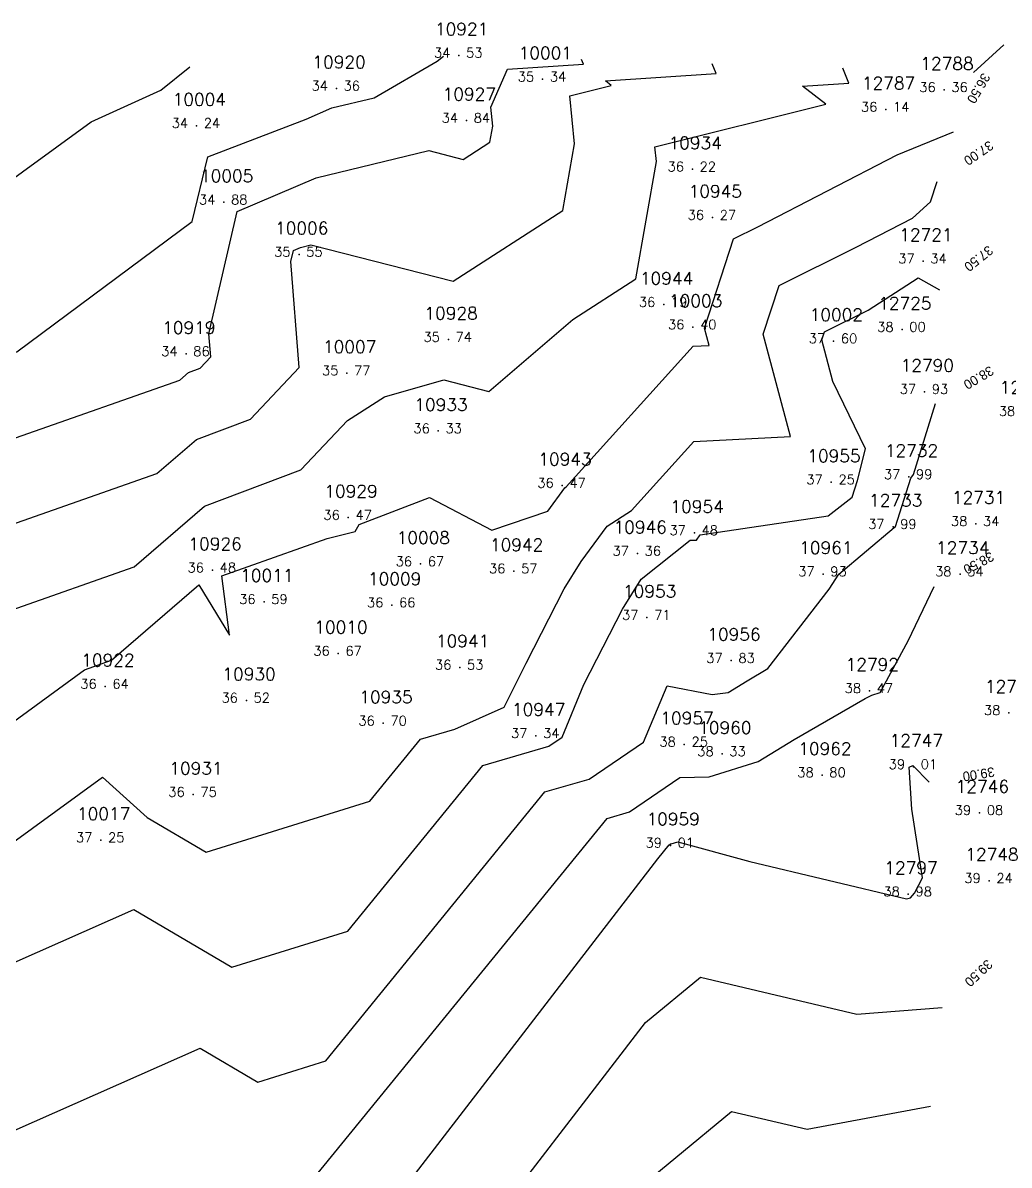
# Model space of a CAD drawing. Header units: millimetres. Extents: x 1412565 to 1412813, y 4931476 to 4931699.
# Drawn here: x 1412728.03 to 1412748.64, y 4931674.72 to 4931698.59 of the extents above; entities that cross this region are included whole.
import ezdxf
from ezdxf.enums import TextEntityAlignment as Align

# ---------------------------------------------------------------- set-up
doc = ezdxf.new("R2010")
doc.units = ezdxf.units.MM
for name, color, linetype in [('CIVIL', 50, 'Continuous'), ('CIVIL-DRAW', 80, 'Continuous'), ('CIVIL-NONAME', 130, 'Continuous'), ('CIVIL-TEXT', 240, 'Continuous'), ('CIVIL-Z', 50, 'Continuous'), ('Tcontours0', 7, 'Continuous'), ('Tcontours1', 7, 'Continuous'), ('Tcontours2', 7, 'Continuous')]:
    doc.layers.add(name, color=color, linetype=linetype)
doc.styles.add('CIVILCADMAIN', font='TXT.SHX')
doc.styles.add('MAVAT_HebTXT', font='hebtxt.shx')
doc.styles.get("Standard").update_dxf_attribs({"font": 'arial.ttf'})

# ---------------------------------------------------------------- blocks, each defined once
blk = doc.blocks.new('CIVIL-ZZ')
at = {"layer": 'CIVIL-DRAW'}
blk.add_point((0, 0), dxfattribs=at)
at = {"layer": 'CIVIL-NONAME'}
blk.add_attdef('NAME', text='', height=1.8, dxfattribs=at).set_placement((0, 2.1), align=Align.CENTER)
at = {"layer": 'CIVIL-TEXT', "flags": 8}
blk.add_attdef('TEXT', text='', height=2, dxfattribs=at).set_placement((0.2, -3.3), align=Align.CENTER)
at = {"layer": 'CIVIL-Z'}
blk.add_attdef('Z1', text='', height=1.6, dxfattribs=at).set_placement((-0.75, -0.225), align=Align.RIGHT)
blk.add_attdef('Z2', (0.75, -0.225), '', height=1.6, dxfattribs=at)

msp = doc.modelspace()

# ---------------------------------------------------------------- linework, layer by layer
at = {"layer": 'Tcontours0'}
for points, elevation in [([(1412724.715, 4931688.808), (1412731.307, 4931691.123), (1412731.488, 4931691.279), (1412731.735, 4931691.373), (1412731.957, 4931691.608), (1412731.919, 4931692.092), (1412732.511, 4931694.645), (1412734.161, 4931695.354), (1412736.511, 4931695.919), (1412737.232, 4931695.736), (1412737.788, 4931696.094), (1412737.847, 4931696.432), (1412737.809, 4931696.825), (1412738.155, 4931697.62), (1412739.744, 4931697.725), (1412739.705, 4931697.824)], 35), ([(1412740.512, 4931673.917), (1412742.835, 4931675.84), (1412744.415, 4931675.465), (1412746.99, 4931675.948)], 40)]:
    msp.add_lwpolyline(points, dxfattribs=dict(at, elevation=elevation))
at = {"layer": 'Tcontours1'}
for points, elevation in [([(1412708.897, 4931684.975), (1412709.434, 4931684.968), (1412710.475, 4931684.743), (1412710.693, 4931685.815), (1412711.781, 4931686.637), (1412712.505, 4931686.515), (1412713.788, 4931685.925), (1412716.156, 4931686.576), (1412720.752, 4931690.673), (1412720.988, 4931690.822), (1412721.644, 4931691.301), (1412722.994, 4931691.775), (1412725.862, 4931693.909), (1412729.457, 4931696.523), (1412730.912, 4931697.18), (1412731.517, 4931697.671)], 34), ([(1412727.785, 4931686.315), (1412730.358, 4931687.219), (1412731.827, 4931688.489), (1412733.84, 4931689.248), (1412734.81, 4931690.278), (1412735.584, 4931690.773), (1412736.827, 4931691.128), (1412737.768, 4931690.884), (1412739.52, 4931692.392), (1412740.84, 4931693.242), (1412741.268, 4931695.693), (1412741.237, 4931696), (1412744.805, 4931696.89), (1412744.319, 4931697.268), (1412745.285, 4931697.332), (1412745.162, 4931697.642)], 36), ([(1412725.297, 4931679.628), (1412729.697, 4931682.826), (1412730.625, 4931681.985), (1412731.859, 4931681.258), (1412735.282, 4931682.322), (1412736.339, 4931683.619), (1412737.055, 4931683.828), (1412738.083, 4931684.29), (1412738.547, 4931685.209), (1412739.339, 4931686.764), (1412739.694, 4931687.331), (1412740.235, 4931688.074), (1412740.748, 4931688.4), (1412742.047, 4931689.841), (1412744.07, 4931689.943), (1412743.5, 4931692.085), (1412743.829, 4931693.104), (1412745.442, 4931693.899), (1412746.619, 4931694.508), (1412746.993, 4931694.852), (1412747.134, 4931695.274)], 37), ([(1412723.954, 4931673.722), (1412731.735, 4931677.159), (1412732.936, 4931676.452), (1412734.357, 4931676.894), (1412738.937, 4931682.515), (1412739.861, 4931682.785), (1412740.998, 4931683.559), (1412741.489, 4931684.737), (1412742.433, 4931684.552), (1412742.765, 4931684.597), (1412743.163, 4931684.841), (1412743.598, 4931685.093), (1412744.876, 4931686.754), (1412745.078, 4931687.07), (1412746.235, 4931688.042), (1412746.259, 4931688.062), (1412746.58, 4931689.072), (1412746.636, 4931689.153), (1412747.099, 4931690.633)], 38), ([(1412734.974, 4931672.903), (1412741.298, 4931681.121), (1412741.534, 4931681.411), (1412741.543, 4931681.414), (1412741.564, 4931681.428), (1412741.576, 4931681.428), (1412741.711, 4931681.47), (1412743.216, 4931681.06), (1412746.489, 4931680.284), (1412746.574, 4931680.302), (1412746.66, 4931680.402), (1412746.828, 4931680.72), (1412746.603, 4931682.153), (1412746.549, 4931683.032), (1412746.623, 4931683.069), (1412746.963, 4931682.718)], 39)]:
    msp.add_lwpolyline(points, dxfattribs=dict(at, elevation=elevation))
at = {"layer": 'Tcontours2'}
for points, elevation in [([(1412748.528, 4931698.128), (1412747.891, 4931697.551)], 36.5), ([(1412708.762, 4931682.35), (1412709.26, 4931682.84), (1412710.973, 4931682.543), (1412711.724, 4931682.411), (1412713.3, 4931683.853), (1412713.965, 4931684.016), (1412716.546, 4931684.726), (1412720.058, 4931687.856), (1412720.881, 4931688.377), (1412723.179, 4931690.055), (1412727.905, 4931691.714), (1412731.568, 4931694.44), (1412731.892, 4931695.79), (1412733.947, 4931696.579), (1412734.488, 4931696.812), (1412735.373, 4931697.025), (1412736.688, 4931697.788), (1412736.822, 4931697.896)], 34.5), ([(1412726.25, 4931687.562), (1412730.832, 4931689.171), (1412731.657, 4931689.884), (1412732.788, 4931690.31), (1412733.803, 4931691.389), (1412733.629, 4931693.599), (1412733.683, 4931693.831), (1412733.833, 4931693.896), (1412734.046, 4931693.947), (1412737.021, 4931693.191), (1412739.314, 4931694.668), (1412739.557, 4931696.062), (1412739.459, 4931697.068), (1412740.324, 4931697.284), (1412740.206, 4931697.375), (1412742.515, 4931697.528), (1412742.434, 4931697.733)], 35.5), ([(1412720.457, 4931678.596), (1412729.32, 4931685.069), (1412729.883, 4931685.267), (1412731.71, 4931686.846), (1412732.345, 4931685.79), (1412732.186, 4931687.03), (1412734.39, 4931687.81), (1412734.974, 4931687.961), (1412735.056, 4931688.105), (1412736.525, 4931688.67), (1412737.829, 4931687.985), (1412738.997, 4931688.383), (1412739.353, 4931688.872), (1412739.382, 4931688.891), (1412742.033, 4931691.832), (1412742.37, 4931691.849), (1412742.275, 4931692.206), (1412742.878, 4931694.074), (1412743.386, 4931694.324), (1412746.294, 4931695.829), (1412747.472, 4931696.313)], 36.5), ([(1412727.294, 4931678.709), (1412730.352, 4931680.06), (1412732.397, 4931678.855), (1412734.82, 4931679.608), (1412737.638, 4931683.067), (1412739.019, 4931683.471), (1412739.295, 4931683.658), (1412739.753, 4931684.758), (1412740.558, 4931686.339), (1412740.95, 4931686.964), (1412741.974, 4931687.776), (1412742.104, 4931687.777), (1412742.18, 4931687.892), (1412744.858, 4931688.284), (1412745.356, 4931688.676), (1412745.467, 4931689.027), (1412745.637, 4931689.685), (1412744.956, 4931691.097), (1412744.725, 4931691.964), (1412744.78, 4931692.134), (1412745.689, 4931692.582), (1412746.733, 4931693.263), (1412747.18, 4931693.007)], 37.5), ([(1412733.894, 4931674.18), (1412740.235, 4931681.963), (1412740.702, 4931682.099), (1412741.755, 4931682.816), (1412742.37, 4931682.833), (1412743.396, 4931683.151), (1412744.142, 4931683.609), (1412745.63, 4931684.47), (1412745.771, 4931684.542), (1412745.944, 4931684.595), (1412746.53, 4931685.676), (1412747.072, 4931686.809)], 38.5), ([(1412737.171, 4931672.666), (1412741.041, 4931677.696), (1412742.191, 4931678.648), (1412745.452, 4931677.874), (1412747.234, 4931678.01)], 39.5)]:
    msp.add_lwpolyline(points, dxfattribs=dict(at, elevation=elevation))

# ---------------------------------------------------------------- block references
at = {"layer": 'CIVIL'}
ref = msp.add_blockref('CIVIL-ZZ', (1412737.14, 4931697.91, 34.53), dxfattribs=dict(at, xscale=0.2, yscale=0.2))
ref.add_attrib('Z2', '53', (1412737.29, 4931697.865), dxfattribs={"layer": 'CIVIL-Z', "height": 0.2, "style": 'CIVILCADMAIN'})
ref.add_attrib('Z1', '34', (1412736.62, 4931697.865), dxfattribs={"layer": 'CIVIL-Z', "height": 0.2, "style": 'CIVILCADMAIN'})
ref.add_attrib('NAME', '10921', (1412736.64, 4931698.33), dxfattribs={"layer": 'CIVIL-NONAME', "height": 0.26, "style": 'CIVILCADMAIN'})
ref = msp.add_blockref('CIVIL-ZZ', (1412738.89, 4931697.41, 35.34), dxfattribs=dict(at, xscale=0.2, yscale=0.2))
ref.add_attrib('Z2', '34', (1412739.04, 4931697.365), dxfattribs={"layer": 'CIVIL-Z', "height": 0.2, "style": 'CIVILCADMAIN'})
ref.add_attrib('Z1', '35', (1412738.37, 4931697.365), dxfattribs={"layer": 'CIVIL-Z', "height": 0.2, "style": 'CIVILCADMAIN'})
ref.add_attrib('NAME', '10001', (1412738.39, 4931697.83), dxfattribs={"layer": 'CIVIL-NONAME', "height": 0.26, "style": 'CIVILCADMAIN'})
ref = msp.add_blockref('CIVIL-ZZ', (1412734.58, 4931697.22, 34.36), dxfattribs=dict(at, xscale=0.2, yscale=0.2))
ref.add_attrib('Z2', '36', (1412734.73, 4931697.175), dxfattribs={"layer": 'CIVIL-Z', "height": 0.2, "style": 'CIVILCADMAIN'})
ref.add_attrib('Z1', '34', (1412734.06, 4931697.175), dxfattribs={"layer": 'CIVIL-Z', "height": 0.2, "style": 'CIVILCADMAIN'})
ref.add_attrib('NAME', '10920', (1412734.08, 4931697.64), dxfattribs={"layer": 'CIVIL-NONAME', "height": 0.26, "style": 'CIVILCADMAIN'})
ref = msp.add_blockref('CIVIL-ZZ', (1412747.28, 4931697.19, 36.36), dxfattribs=dict(at, xscale=0.2, yscale=0.2))
ref.add_attrib('Z2', '36', (1412747.43, 4931697.145), dxfattribs={"layer": 'CIVIL-Z', "height": 0.2, "style": 'CIVILCADMAIN'})
ref.add_attrib('Z1', '36', (1412746.76, 4931697.145), dxfattribs={"layer": 'CIVIL-Z', "height": 0.2, "style": 'CIVILCADMAIN'})
ref.add_attrib('NAME', '12788', (1412746.78, 4931697.61), dxfattribs={"layer": 'CIVIL-NONAME', "height": 0.26, "style": 'CIVILCADMAIN'})
ref = msp.add_blockref('CIVIL-ZZ', (1412746.06, 4931696.78, 36.14), dxfattribs=dict(at, xscale=0.2, yscale=0.2))
ref.add_attrib('Z2', '14', (1412746.21, 4931696.735), dxfattribs={"layer": 'CIVIL-Z', "height": 0.2, "style": 'CIVILCADMAIN'})
ref.add_attrib('Z1', '36', (1412745.54, 4931696.735), dxfattribs={"layer": 'CIVIL-Z', "height": 0.2, "style": 'CIVILCADMAIN'})
ref.add_attrib('NAME', '12787', (1412745.56, 4931697.2), dxfattribs={"layer": 'CIVIL-NONAME', "height": 0.26, "style": 'CIVILCADMAIN'})
ref = msp.add_blockref('CIVIL-ZZ', (1412731.66, 4931696.44, 34.24), dxfattribs=dict(at, xscale=0.2, yscale=0.2))
ref.add_attrib('Z2', '24', (1412731.81, 4931696.395), dxfattribs={"layer": 'CIVIL-Z', "height": 0.2, "style": 'CIVILCADMAIN'})
ref.add_attrib('Z1', '34', (1412731.14, 4931696.395), dxfattribs={"layer": 'CIVIL-Z', "height": 0.2, "style": 'CIVILCADMAIN'})
ref.add_attrib('NAME', '10004', (1412731.16, 4931696.86), dxfattribs={"layer": 'CIVIL-NONAME', "height": 0.26, "style": 'CIVILCADMAIN'})
ref = msp.add_blockref('CIVIL-ZZ', (1412737.3, 4931696.55, 34.84), dxfattribs=dict(at, xscale=0.2, yscale=0.2))
ref.add_attrib('Z2', '84', (1412737.45, 4931696.505), dxfattribs={"layer": 'CIVIL-Z', "height": 0.2, "style": 'CIVILCADMAIN'})
ref.add_attrib('Z1', '34', (1412736.78, 4931696.505), dxfattribs={"layer": 'CIVIL-Z', "height": 0.2, "style": 'CIVILCADMAIN'})
ref.add_attrib('NAME', '10927', (1412736.8, 4931696.97), dxfattribs={"layer": 'CIVIL-NONAME', "height": 0.26, "style": 'CIVILCADMAIN'})
ref = msp.add_blockref('CIVIL-ZZ', (1412742.02, 4931695.53, 36.22), dxfattribs=dict(at, xscale=0.2, yscale=0.2))
ref.add_attrib('Z2', '22', (1412742.17, 4931695.485), dxfattribs={"layer": 'CIVIL-Z', "height": 0.2, "style": 'CIVILCADMAIN'})
ref.add_attrib('Z1', '36', (1412741.5, 4931695.485), dxfattribs={"layer": 'CIVIL-Z', "height": 0.2, "style": 'CIVILCADMAIN'})
ref.add_attrib('NAME', '10934', (1412741.52, 4931695.95), dxfattribs={"layer": 'CIVIL-NONAME', "height": 0.26, "style": 'CIVILCADMAIN'})
ref = msp.add_blockref('CIVIL-ZZ', (1412732.23, 4931694.84, 34.88), dxfattribs=dict(at, xscale=0.2, yscale=0.2))
ref.add_attrib('Z2', '88', (1412732.38, 4931694.795), dxfattribs={"layer": 'CIVIL-Z', "height": 0.2, "style": 'CIVILCADMAIN'})
ref.add_attrib('Z1', '34', (1412731.71, 4931694.795), dxfattribs={"layer": 'CIVIL-Z', "height": 0.2, "style": 'CIVILCADMAIN'})
ref.add_attrib('NAME', '10005', (1412731.73, 4931695.26), dxfattribs={"layer": 'CIVIL-NONAME', "height": 0.26, "style": 'CIVILCADMAIN'})
ref = msp.add_blockref('CIVIL-ZZ', (1412742.44, 4931694.52, 36.27), dxfattribs=dict(at, xscale=0.2, yscale=0.2))
ref.add_attrib('Z2', '27', (1412742.59, 4931694.475), dxfattribs={"layer": 'CIVIL-Z', "height": 0.2, "style": 'CIVILCADMAIN'})
ref.add_attrib('Z1', '36', (1412741.92, 4931694.475), dxfattribs={"layer": 'CIVIL-Z', "height": 0.2, "style": 'CIVILCADMAIN'})
ref.add_attrib('NAME', '10945', (1412741.94, 4931694.94), dxfattribs={"layer": 'CIVIL-NONAME', "height": 0.26, "style": 'CIVILCADMAIN'})
ref = msp.add_blockref('CIVIL-ZZ', (1412733.8, 4931693.75, 35.55), dxfattribs=dict(at, xscale=0.2, yscale=0.2))
ref.add_attrib('Z2', '55', (1412733.95, 4931693.705), dxfattribs={"layer": 'CIVIL-Z', "height": 0.2, "style": 'CIVILCADMAIN'})
ref.add_attrib('Z1', '35', (1412733.28, 4931693.705), dxfattribs={"layer": 'CIVIL-Z', "height": 0.2, "style": 'CIVILCADMAIN'})
ref.add_attrib('NAME', '10006', (1412733.3, 4931694.17), dxfattribs={"layer": 'CIVIL-NONAME', "height": 0.26, "style": 'CIVILCADMAIN'})
ref = msp.add_blockref('CIVIL-ZZ', (1412746.84, 4931693.61, 37.34), dxfattribs=dict(at, xscale=0.2, yscale=0.2))
ref.add_attrib('Z2', '34', (1412746.99, 4931693.565), dxfattribs={"layer": 'CIVIL-Z', "height": 0.2, "style": 'CIVILCADMAIN'})
ref.add_attrib('Z1', '37', (1412746.32, 4931693.565), dxfattribs={"layer": 'CIVIL-Z', "height": 0.2, "style": 'CIVILCADMAIN'})
ref.add_attrib('NAME', '12721', (1412746.34, 4931694.03), dxfattribs={"layer": 'CIVIL-NONAME', "height": 0.26, "style": 'CIVILCADMAIN'})
ref = msp.add_blockref('CIVIL-ZZ', (1412741.42, 4931692.7, 36.19), dxfattribs=dict(at, xscale=0.2, yscale=0.2))
ref.add_attrib('Z2', '19', (1412741.57, 4931692.655), dxfattribs={"layer": 'CIVIL-Z', "height": 0.2, "style": 'CIVILCADMAIN'})
ref.add_attrib('Z1', '36', (1412740.9, 4931692.655), dxfattribs={"layer": 'CIVIL-Z', "height": 0.2, "style": 'CIVILCADMAIN'})
ref.add_attrib('NAME', '10944', (1412740.92, 4931693.12), dxfattribs={"layer": 'CIVIL-NONAME', "height": 0.26, "style": 'CIVILCADMAIN'})
ref = msp.add_blockref('CIVIL-ZZ', (1412742.03, 4931692.23, 36.4), dxfattribs=dict(at, xscale=0.2, yscale=0.2))
ref.add_attrib('Z2', '40', (1412742.18, 4931692.185), dxfattribs={"layer": 'CIVIL-Z', "height": 0.2, "style": 'CIVILCADMAIN'})
ref.add_attrib('Z1', '36', (1412741.51, 4931692.185), dxfattribs={"layer": 'CIVIL-Z', "height": 0.2, "style": 'CIVILCADMAIN'})
ref.add_attrib('NAME', '10003', (1412741.53, 4931692.65), dxfattribs={"layer": 'CIVIL-NONAME', "height": 0.26, "style": 'CIVILCADMAIN'})
ref = msp.add_blockref('CIVIL-ZZ', (1412746.4, 4931692.18, 38), dxfattribs=dict(at, xscale=0.2, yscale=0.2))
ref.add_attrib('Z2', '00', (1412746.55, 4931692.135), dxfattribs={"layer": 'CIVIL-Z', "height": 0.2, "style": 'CIVILCADMAIN'})
ref.add_attrib('Z1', '38', (1412745.88, 4931692.135), dxfattribs={"layer": 'CIVIL-Z', "height": 0.2, "style": 'CIVILCADMAIN'})
ref.add_attrib('NAME', '12725', (1412745.9, 4931692.6), dxfattribs={"layer": 'CIVIL-NONAME', "height": 0.26, "style": 'CIVILCADMAIN'})
ref = msp.add_blockref('CIVIL-ZZ', (1412736.92, 4931691.97, 35.74), dxfattribs=dict(at, xscale=0.2, yscale=0.2))
ref.add_attrib('Z2', '74', (1412737.07, 4931691.925), dxfattribs={"layer": 'CIVIL-Z', "height": 0.2, "style": 'CIVILCADMAIN'})
ref.add_attrib('Z1', '35', (1412736.4, 4931691.925), dxfattribs={"layer": 'CIVIL-Z', "height": 0.2, "style": 'CIVILCADMAIN'})
ref.add_attrib('NAME', '10928', (1412736.42, 4931692.39), dxfattribs={"layer": 'CIVIL-NONAME', "height": 0.26, "style": 'CIVILCADMAIN'})
ref = msp.add_blockref('CIVIL-ZZ', (1412744.97, 4931691.94, 37.6), dxfattribs=dict(at, xscale=0.2, yscale=0.2))
ref.add_attrib('Z2', '60', (1412745.12, 4931691.895), dxfattribs={"layer": 'CIVIL-Z', "height": 0.2, "style": 'CIVILCADMAIN'})
ref.add_attrib('Z1', '37', (1412744.45, 4931691.895), dxfattribs={"layer": 'CIVIL-Z', "height": 0.2, "style": 'CIVILCADMAIN'})
ref.add_attrib('NAME', '10002', (1412744.47, 4931692.36), dxfattribs={"layer": 'CIVIL-NONAME', "height": 0.26, "style": 'CIVILCADMAIN'})
ref = msp.add_blockref('CIVIL-ZZ', (1412731.44, 4931691.67, 34.86), dxfattribs=dict(at, xscale=0.2, yscale=0.2))
ref.add_attrib('Z2', '86', (1412731.59, 4931691.625), dxfattribs={"layer": 'CIVIL-Z', "height": 0.2, "style": 'CIVILCADMAIN'})
ref.add_attrib('Z1', '34', (1412730.92, 4931691.625), dxfattribs={"layer": 'CIVIL-Z', "height": 0.2, "style": 'CIVILCADMAIN'})
ref.add_attrib('NAME', '10919', (1412730.94, 4931692.09), dxfattribs={"layer": 'CIVIL-NONAME', "height": 0.26, "style": 'CIVILCADMAIN'})
ref = msp.add_blockref('CIVIL-ZZ', (1412734.8, 4931691.27, 35.77), dxfattribs=dict(at, xscale=0.2, yscale=0.2))
ref.add_attrib('Z2', '77', (1412734.95, 4931691.225), dxfattribs={"layer": 'CIVIL-Z', "height": 0.2, "style": 'CIVILCADMAIN'})
ref.add_attrib('Z1', '35', (1412734.28, 4931691.225), dxfattribs={"layer": 'CIVIL-Z', "height": 0.2, "style": 'CIVILCADMAIN'})
ref.add_attrib('NAME', '10007', (1412734.3, 4931691.69), dxfattribs={"layer": 'CIVIL-NONAME', "height": 0.26, "style": 'CIVILCADMAIN'})
ref = msp.add_blockref('CIVIL-ZZ', (1412746.87, 4931690.88, 37.93), dxfattribs=dict(at, xscale=0.2, yscale=0.2))
ref.add_attrib('Z2', '93', (1412747.02, 4931690.835), dxfattribs={"layer": 'CIVIL-Z', "height": 0.2, "style": 'CIVILCADMAIN'})
ref.add_attrib('Z1', '37', (1412746.35, 4931690.835), dxfattribs={"layer": 'CIVIL-Z', "height": 0.2, "style": 'CIVILCADMAIN'})
ref.add_attrib('NAME', '12790', (1412746.37, 4931691.3), dxfattribs={"layer": 'CIVIL-NONAME', "height": 0.26, "style": 'CIVILCADMAIN'})
ref = msp.add_blockref('CIVIL-ZZ', (1412748.94, 4931690.42, 38.24), dxfattribs=dict(at, xscale=0.2, yscale=0.2))
ref.add_attrib('Z2', '24', (1412749.09, 4931690.375), dxfattribs={"layer": 'CIVIL-Z', "height": 0.2, "style": 'CIVILCADMAIN'})
ref.add_attrib('Z1', '38', (1412748.42, 4931690.375), dxfattribs={"layer": 'CIVIL-Z', "height": 0.2, "style": 'CIVILCADMAIN'})
ref.add_attrib('NAME', '12791', (1412748.44, 4931690.84), dxfattribs={"layer": 'CIVIL-NONAME', "height": 0.26, "style": 'CIVILCADMAIN'})
ref = msp.add_blockref('CIVIL-ZZ', (1412736.71, 4931690.06, 36.33), dxfattribs=dict(at, xscale=0.2, yscale=0.2))
ref.add_attrib('Z2', '33', (1412736.86, 4931690.015), dxfattribs={"layer": 'CIVIL-Z', "height": 0.2, "style": 'CIVILCADMAIN'})
ref.add_attrib('Z1', '36', (1412736.19, 4931690.015), dxfattribs={"layer": 'CIVIL-Z', "height": 0.2, "style": 'CIVILCADMAIN'})
ref.add_attrib('NAME', '10933', (1412736.21, 4931690.48), dxfattribs={"layer": 'CIVIL-NONAME', "height": 0.26, "style": 'CIVILCADMAIN'})
ref = msp.add_blockref('CIVIL-ZZ', (1412744.92, 4931688.99, 37.25), dxfattribs=dict(at, xscale=0.2, yscale=0.2))
ref.add_attrib('Z2', '25', (1412745.07, 4931688.945), dxfattribs={"layer": 'CIVIL-Z', "height": 0.2, "style": 'CIVILCADMAIN'})
ref.add_attrib('Z1', '37', (1412744.4, 4931688.945), dxfattribs={"layer": 'CIVIL-Z', "height": 0.2, "style": 'CIVILCADMAIN'})
ref.add_attrib('NAME', '10955', (1412744.42, 4931689.41), dxfattribs={"layer": 'CIVIL-NONAME', "height": 0.26, "style": 'CIVILCADMAIN'})
ref = msp.add_blockref('CIVIL-ZZ', (1412746.54, 4931689.1, 37.99), dxfattribs=dict(at, xscale=0.2, yscale=0.2))
ref.add_attrib('Z2', '99', (1412746.69, 4931689.055), dxfattribs={"layer": 'CIVIL-Z', "height": 0.2, "style": 'CIVILCADMAIN'})
ref.add_attrib('Z1', '37', (1412746.02, 4931689.055), dxfattribs={"layer": 'CIVIL-Z', "height": 0.2, "style": 'CIVILCADMAIN'})
ref.add_attrib('NAME', '12732', (1412746.04, 4931689.52), dxfattribs={"layer": 'CIVIL-NONAME', "height": 0.26, "style": 'CIVILCADMAIN'})
ref = msp.add_blockref('CIVIL-ZZ', (1412739.3, 4931688.92, 36.47), dxfattribs=dict(at, xscale=0.2, yscale=0.2))
ref.add_attrib('Z2', '47', (1412739.45, 4931688.875), dxfattribs={"layer": 'CIVIL-Z', "height": 0.2, "style": 'CIVILCADMAIN'})
ref.add_attrib('Z1', '36', (1412738.78, 4931688.875), dxfattribs={"layer": 'CIVIL-Z', "height": 0.2, "style": 'CIVILCADMAIN'})
ref.add_attrib('NAME', '10943', (1412738.8, 4931689.34), dxfattribs={"layer": 'CIVIL-NONAME', "height": 0.26, "style": 'CIVILCADMAIN'})
ref = msp.add_blockref('CIVIL-ZZ', (1412734.83, 4931688.25, 36.47), dxfattribs=dict(at, xscale=0.2, yscale=0.2))
ref.add_attrib('Z2', '47', (1412734.98, 4931688.205), dxfattribs={"layer": 'CIVIL-Z', "height": 0.2, "style": 'CIVILCADMAIN'})
ref.add_attrib('Z1', '36', (1412734.31, 4931688.205), dxfattribs={"layer": 'CIVIL-Z', "height": 0.2, "style": 'CIVILCADMAIN'})
ref.add_attrib('NAME', '10929', (1412734.33, 4931688.67), dxfattribs={"layer": 'CIVIL-NONAME', "height": 0.26, "style": 'CIVILCADMAIN'})
ref = msp.add_blockref('CIVIL-ZZ', (1412746.21, 4931688.06, 37.99), dxfattribs=dict(at, xscale=0.2, yscale=0.2))
ref.add_attrib('Z2', '99', (1412746.36, 4931688.015), dxfattribs={"layer": 'CIVIL-Z', "height": 0.2, "style": 'CIVILCADMAIN'})
ref.add_attrib('Z1', '37', (1412745.69, 4931688.015), dxfattribs={"layer": 'CIVIL-Z', "height": 0.2, "style": 'CIVILCADMAIN'})
ref.add_attrib('NAME', '12733', (1412745.71, 4931688.48), dxfattribs={"layer": 'CIVIL-NONAME', "height": 0.26, "style": 'CIVILCADMAIN'})
ref = msp.add_blockref('CIVIL-ZZ', (1412747.94, 4931688.12, 38.34), dxfattribs=dict(at, xscale=0.2, yscale=0.2))
ref.add_attrib('Z2', '34', (1412748.09, 4931688.075), dxfattribs={"layer": 'CIVIL-Z', "height": 0.2, "style": 'CIVILCADMAIN'})
ref.add_attrib('Z1', '38', (1412747.42, 4931688.075), dxfattribs={"layer": 'CIVIL-Z', "height": 0.2, "style": 'CIVILCADMAIN'})
ref.add_attrib('NAME', '12731', (1412747.44, 4931688.54), dxfattribs={"layer": 'CIVIL-NONAME', "height": 0.26, "style": 'CIVILCADMAIN'})
ref = msp.add_blockref('CIVIL-ZZ', (1412742.06, 4931687.93, 37.48), dxfattribs=dict(at, xscale=0.2, yscale=0.2))
ref.add_attrib('Z2', '48', (1412742.21, 4931687.885), dxfattribs={"layer": 'CIVIL-Z', "height": 0.2, "style": 'CIVILCADMAIN'})
ref.add_attrib('Z1', '37', (1412741.54, 4931687.885), dxfattribs={"layer": 'CIVIL-Z', "height": 0.2, "style": 'CIVILCADMAIN'})
ref.add_attrib('NAME', '10954', (1412741.56, 4931688.35), dxfattribs={"layer": 'CIVIL-NONAME', "height": 0.26, "style": 'CIVILCADMAIN'})
ref = msp.add_blockref('CIVIL-ZZ', (1412736.34, 4931687.28, 36.67), dxfattribs=dict(at, xscale=0.2, yscale=0.2))
ref.add_attrib('Z2', '67', (1412736.49, 4931687.235), dxfattribs={"layer": 'CIVIL-Z', "height": 0.2, "style": 'CIVILCADMAIN'})
ref.add_attrib('Z1', '36', (1412735.82, 4931687.235), dxfattribs={"layer": 'CIVIL-Z', "height": 0.2, "style": 'CIVILCADMAIN'})
ref.add_attrib('NAME', '10008', (1412735.84, 4931687.7), dxfattribs={"layer": 'CIVIL-NONAME', "height": 0.26, "style": 'CIVILCADMAIN'})
ref = msp.add_blockref('CIVIL-ZZ', (1412740.87, 4931687.5, 37.36), dxfattribs=dict(at, xscale=0.2, yscale=0.2))
ref.add_attrib('Z2', '36', (1412741.02, 4931687.455), dxfattribs={"layer": 'CIVIL-Z', "height": 0.2, "style": 'CIVILCADMAIN'})
ref.add_attrib('Z1', '37', (1412740.35, 4931687.455), dxfattribs={"layer": 'CIVIL-Z', "height": 0.2, "style": 'CIVILCADMAIN'})
ref.add_attrib('NAME', '10946', (1412740.37, 4931687.92), dxfattribs={"layer": 'CIVIL-NONAME', "height": 0.26, "style": 'CIVILCADMAIN'})
ref = msp.add_blockref('CIVIL-ZZ', (1412731.99, 4931687.15, 36.48), dxfattribs=dict(at, xscale=0.2, yscale=0.2))
ref.add_attrib('Z2', '48', (1412732.14, 4931687.105), dxfattribs={"layer": 'CIVIL-Z', "height": 0.2, "style": 'CIVILCADMAIN'})
ref.add_attrib('Z1', '36', (1412731.47, 4931687.105), dxfattribs={"layer": 'CIVIL-Z', "height": 0.2, "style": 'CIVILCADMAIN'})
ref.add_attrib('NAME', '10926', (1412731.49, 4931687.57), dxfattribs={"layer": 'CIVIL-NONAME', "height": 0.26, "style": 'CIVILCADMAIN'})
ref = msp.add_blockref('CIVIL-ZZ', (1412738.29, 4931687.13, 36.57), dxfattribs=dict(at, xscale=0.2, yscale=0.2))
ref.add_attrib('Z2', '57', (1412738.44, 4931687.085), dxfattribs={"layer": 'CIVIL-Z', "height": 0.2, "style": 'CIVILCADMAIN'})
ref.add_attrib('Z1', '36', (1412737.77, 4931687.085), dxfattribs={"layer": 'CIVIL-Z', "height": 0.2, "style": 'CIVILCADMAIN'})
ref.add_attrib('NAME', '10942', (1412737.79, 4931687.55), dxfattribs={"layer": 'CIVIL-NONAME', "height": 0.26, "style": 'CIVILCADMAIN'})
ref = msp.add_blockref('CIVIL-ZZ', (1412744.75, 4931687.07, 37.93), dxfattribs=dict(at, xscale=0.2, yscale=0.2))
ref.add_attrib('Z2', '93', (1412744.9, 4931687.025), dxfattribs={"layer": 'CIVIL-Z', "height": 0.2, "style": 'CIVILCADMAIN'})
ref.add_attrib('Z1', '37', (1412744.23, 4931687.025), dxfattribs={"layer": 'CIVIL-Z', "height": 0.2, "style": 'CIVILCADMAIN'})
ref.add_attrib('NAME', '10961', (1412744.25, 4931687.49), dxfattribs={"layer": 'CIVIL-NONAME', "height": 0.26, "style": 'CIVILCADMAIN'})
ref = msp.add_blockref('CIVIL-ZZ', (1412747.61, 4931687.07, 38.54), dxfattribs=dict(at, xscale=0.2, yscale=0.2))
ref.add_attrib('Z2', '54', (1412747.76, 4931687.025), dxfattribs={"layer": 'CIVIL-Z', "height": 0.2, "style": 'CIVILCADMAIN'})
ref.add_attrib('Z1', '38', (1412747.09, 4931687.025), dxfattribs={"layer": 'CIVIL-Z', "height": 0.2, "style": 'CIVILCADMAIN'})
ref.add_attrib('NAME', '12734', (1412747.11, 4931687.49), dxfattribs={"layer": 'CIVIL-NONAME', "height": 0.26, "style": 'CIVILCADMAIN'})
ref = msp.add_blockref('CIVIL-ZZ', (1412733.07, 4931686.49, 36.59), dxfattribs=dict(at, xscale=0.2, yscale=0.2))
ref.add_attrib('Z2', '59', (1412733.22, 4931686.445), dxfattribs={"layer": 'CIVIL-Z', "height": 0.2, "style": 'CIVILCADMAIN'})
ref.add_attrib('Z1', '36', (1412732.55, 4931686.445), dxfattribs={"layer": 'CIVIL-Z', "height": 0.2, "style": 'CIVILCADMAIN'})
ref.add_attrib('NAME', '10011', (1412732.57, 4931686.91), dxfattribs={"layer": 'CIVIL-NONAME', "height": 0.26, "style": 'CIVILCADMAIN'})
ref = msp.add_blockref('CIVIL-ZZ', (1412735.74, 4931686.42, 36.66), dxfattribs=dict(at, xscale=0.2, yscale=0.2))
ref.add_attrib('Z2', '66', (1412735.89, 4931686.375), dxfattribs={"layer": 'CIVIL-Z', "height": 0.2, "style": 'CIVILCADMAIN'})
ref.add_attrib('Z1', '36', (1412735.22, 4931686.375), dxfattribs={"layer": 'CIVIL-Z', "height": 0.2, "style": 'CIVILCADMAIN'})
ref.add_attrib('NAME', '10009', (1412735.24, 4931686.84), dxfattribs={"layer": 'CIVIL-NONAME', "height": 0.26, "style": 'CIVILCADMAIN'})
ref = msp.add_blockref('CIVIL-ZZ', (1412741.07, 4931686.16, 37.71), dxfattribs=dict(at, xscale=0.2, yscale=0.2))
ref.add_attrib('Z2', '71', (1412741.22, 4931686.115), dxfattribs={"layer": 'CIVIL-Z', "height": 0.2, "style": 'CIVILCADMAIN'})
ref.add_attrib('Z1', '37', (1412740.55, 4931686.115), dxfattribs={"layer": 'CIVIL-Z', "height": 0.2, "style": 'CIVILCADMAIN'})
ref.add_attrib('NAME', '10953', (1412740.57, 4931686.58), dxfattribs={"layer": 'CIVIL-NONAME', "height": 0.26, "style": 'CIVILCADMAIN'})
ref = msp.add_blockref('CIVIL-ZZ', (1412734.62, 4931685.41, 36.67), dxfattribs=dict(at, xscale=0.2, yscale=0.2))
ref.add_attrib('Z2', '67', (1412734.77, 4931685.365), dxfattribs={"layer": 'CIVIL-Z', "height": 0.2, "style": 'CIVILCADMAIN'})
ref.add_attrib('Z1', '36', (1412734.1, 4931685.365), dxfattribs={"layer": 'CIVIL-Z', "height": 0.2, "style": 'CIVILCADMAIN'})
ref.add_attrib('NAME', '10010', (1412734.12, 4931685.83), dxfattribs={"layer": 'CIVIL-NONAME', "height": 0.26, "style": 'CIVILCADMAIN'})
ref = msp.add_blockref('CIVIL-ZZ', (1412742.83, 4931685.26, 37.83), dxfattribs=dict(at, xscale=0.2, yscale=0.2))
ref.add_attrib('Z2', '83', (1412742.98, 4931685.215), dxfattribs={"layer": 'CIVIL-Z', "height": 0.2, "style": 'CIVILCADMAIN'})
ref.add_attrib('Z1', '37', (1412742.31, 4931685.215), dxfattribs={"layer": 'CIVIL-Z', "height": 0.2, "style": 'CIVILCADMAIN'})
ref.add_attrib('NAME', '10956', (1412742.33, 4931685.68), dxfattribs={"layer": 'CIVIL-NONAME', "height": 0.26, "style": 'CIVILCADMAIN'})
ref = msp.add_blockref('CIVIL-ZZ', (1412737.16, 4931685.12, 36.53), dxfattribs=dict(at, xscale=0.2, yscale=0.2))
ref.add_attrib('Z2', '53', (1412737.31, 4931685.075), dxfattribs={"layer": 'CIVIL-Z', "height": 0.2, "style": 'CIVILCADMAIN'})
ref.add_attrib('Z1', '36', (1412736.64, 4931685.075), dxfattribs={"layer": 'CIVIL-Z', "height": 0.2, "style": 'CIVILCADMAIN'})
ref.add_attrib('NAME', '10941', (1412736.66, 4931685.54), dxfattribs={"layer": 'CIVIL-NONAME', "height": 0.26, "style": 'CIVILCADMAIN'})
ref = msp.add_blockref('CIVIL-ZZ', (1412729.75, 4931684.72, 36.64), dxfattribs=dict(at, xscale=0.2, yscale=0.2))
ref.add_attrib('Z2', '64', (1412729.9, 4931684.675), dxfattribs={"layer": 'CIVIL-Z', "height": 0.2, "style": 'CIVILCADMAIN'})
ref.add_attrib('Z1', '36', (1412729.23, 4931684.675), dxfattribs={"layer": 'CIVIL-Z', "height": 0.2, "style": 'CIVILCADMAIN'})
ref.add_attrib('NAME', '10922', (1412729.25, 4931685.14), dxfattribs={"layer": 'CIVIL-NONAME', "height": 0.26, "style": 'CIVILCADMAIN'})
ref = msp.add_blockref('CIVIL-ZZ', (1412732.7, 4931684.43, 36.52), dxfattribs=dict(at, xscale=0.2, yscale=0.2))
ref.add_attrib('Z2', '52', (1412732.85, 4931684.385), dxfattribs={"layer": 'CIVIL-Z', "height": 0.2, "style": 'CIVILCADMAIN'})
ref.add_attrib('Z1', '36', (1412732.18, 4931684.385), dxfattribs={"layer": 'CIVIL-Z', "height": 0.2, "style": 'CIVILCADMAIN'})
ref.add_attrib('NAME', '10930', (1412732.2, 4931684.85), dxfattribs={"layer": 'CIVIL-NONAME', "height": 0.26, "style": 'CIVILCADMAIN'})
ref = msp.add_blockref('CIVIL-ZZ', (1412745.72, 4931684.63, 38.47), dxfattribs=dict(at, xscale=0.2, yscale=0.2))
ref.add_attrib('Z2', '47', (1412745.87, 4931684.585), dxfattribs={"layer": 'CIVIL-Z', "height": 0.2, "style": 'CIVILCADMAIN'})
ref.add_attrib('Z1', '38', (1412745.2, 4931684.585), dxfattribs={"layer": 'CIVIL-Z', "height": 0.2, "style": 'CIVILCADMAIN'})
ref.add_attrib('NAME', '12792', (1412745.22, 4931685.05), dxfattribs={"layer": 'CIVIL-NONAME', "height": 0.26, "style": 'CIVILCADMAIN'})
ref = msp.add_blockref('CIVIL-ZZ', (1412735.56, 4931683.95, 36.7), dxfattribs=dict(at, xscale=0.2, yscale=0.2))
ref.add_attrib('Z2', '70', (1412735.71, 4931683.905), dxfattribs={"layer": 'CIVIL-Z', "height": 0.2, "style": 'CIVILCADMAIN'})
ref.add_attrib('Z1', '36', (1412735.04, 4931683.905), dxfattribs={"layer": 'CIVIL-Z', "height": 0.2, "style": 'CIVILCADMAIN'})
ref.add_attrib('NAME', '10935', (1412735.06, 4931684.37), dxfattribs={"layer": 'CIVIL-NONAME', "height": 0.26, "style": 'CIVILCADMAIN'})
ref = msp.add_blockref('CIVIL-ZZ', (1412748.63, 4931684.17, 38.86), dxfattribs=dict(at, xscale=0.2, yscale=0.2))
ref.add_attrib('Z2', '86', (1412748.78, 4931684.125), dxfattribs={"layer": 'CIVIL-Z', "height": 0.2, "style": 'CIVILCADMAIN'})
ref.add_attrib('Z1', '38', (1412748.11, 4931684.125), dxfattribs={"layer": 'CIVIL-Z', "height": 0.2, "style": 'CIVILCADMAIN'})
ref.add_attrib('NAME', '12796', (1412748.13, 4931684.59), dxfattribs={"layer": 'CIVIL-NONAME', "height": 0.26, "style": 'CIVILCADMAIN'})
ref = msp.add_blockref('CIVIL-ZZ', (1412738.75, 4931683.69, 37.34), dxfattribs=dict(at, xscale=0.2, yscale=0.2))
ref.add_attrib('Z2', '34', (1412738.9, 4931683.645), dxfattribs={"layer": 'CIVIL-Z', "height": 0.2, "style": 'CIVILCADMAIN'})
ref.add_attrib('Z1', '37', (1412738.23, 4931683.645), dxfattribs={"layer": 'CIVIL-Z', "height": 0.2, "style": 'CIVILCADMAIN'})
ref.add_attrib('NAME', '10947', (1412738.25, 4931684.11), dxfattribs={"layer": 'CIVIL-NONAME', "height": 0.26, "style": 'CIVILCADMAIN'})
ref = msp.add_blockref('CIVIL-ZZ', (1412741.85, 4931683.51, 38.25), dxfattribs=dict(at, xscale=0.2, yscale=0.2))
ref.add_attrib('Z2', '25', (1412742, 4931683.465), dxfattribs={"layer": 'CIVIL-Z', "height": 0.2, "style": 'CIVILCADMAIN'})
ref.add_attrib('Z1', '38', (1412741.33, 4931683.465), dxfattribs={"layer": 'CIVIL-Z', "height": 0.2, "style": 'CIVILCADMAIN'})
ref.add_attrib('NAME', '10957', (1412741.35, 4931683.93), dxfattribs={"layer": 'CIVIL-NONAME', "height": 0.26, "style": 'CIVILCADMAIN'})
ref = msp.add_blockref('CIVIL-ZZ', (1412742.64, 4931683.31, 38.33), dxfattribs=dict(at, xscale=0.2, yscale=0.2))
ref.add_attrib('Z2', '33', (1412742.79, 4931683.265), dxfattribs={"layer": 'CIVIL-Z', "height": 0.2, "style": 'CIVILCADMAIN'})
ref.add_attrib('Z1', '38', (1412742.12, 4931683.265), dxfattribs={"layer": 'CIVIL-Z', "height": 0.2, "style": 'CIVILCADMAIN'})
ref.add_attrib('NAME', '10960', (1412742.14, 4931683.73), dxfattribs={"layer": 'CIVIL-NONAME', "height": 0.26, "style": 'CIVILCADMAIN'})
ref = msp.add_blockref('CIVIL-ZZ', (1412746.64, 4931683.04, 39.01), dxfattribs=dict(at, xscale=0.2, yscale=0.2))
ref.add_attrib('Z2', '01', (1412746.79, 4931682.995), dxfattribs={"layer": 'CIVIL-Z', "height": 0.2, "style": 'CIVILCADMAIN'})
ref.add_attrib('Z1', '39', (1412746.12, 4931682.995), dxfattribs={"layer": 'CIVIL-Z', "height": 0.2, "style": 'CIVILCADMAIN'})
ref.add_attrib('NAME', '12747', (1412746.14, 4931683.46), dxfattribs={"layer": 'CIVIL-NONAME', "height": 0.26, "style": 'CIVILCADMAIN'})
ref = msp.add_blockref('CIVIL-ZZ', (1412744.73, 4931682.87, 38.8), dxfattribs=dict(at, xscale=0.2, yscale=0.2))
ref.add_attrib('Z2', '80', (1412744.88, 4931682.825), dxfattribs={"layer": 'CIVIL-Z', "height": 0.2, "style": 'CIVILCADMAIN'})
ref.add_attrib('Z1', '38', (1412744.21, 4931682.825), dxfattribs={"layer": 'CIVIL-Z', "height": 0.2, "style": 'CIVILCADMAIN'})
ref.add_attrib('NAME', '10962', (1412744.23, 4931683.29), dxfattribs={"layer": 'CIVIL-NONAME', "height": 0.26, "style": 'CIVILCADMAIN'})
ref = msp.add_blockref('CIVIL-ZZ', (1412731.59, 4931682.46, 36.75), dxfattribs=dict(at, xscale=0.2, yscale=0.2))
ref.add_attrib('Z2', '75', (1412731.74, 4931682.415), dxfattribs={"layer": 'CIVIL-Z', "height": 0.2, "style": 'CIVILCADMAIN'})
ref.add_attrib('Z1', '36', (1412731.07, 4931682.415), dxfattribs={"layer": 'CIVIL-Z', "height": 0.2, "style": 'CIVILCADMAIN'})
ref.add_attrib('NAME', '10931', (1412731.09, 4931682.88), dxfattribs={"layer": 'CIVIL-NONAME', "height": 0.26, "style": 'CIVILCADMAIN'})
ref = msp.add_blockref('CIVIL-ZZ', (1412748.02, 4931682.08, 39.08), dxfattribs=dict(at, xscale=0.2, yscale=0.2))
ref.add_attrib('Z2', '08', (1412748.17, 4931682.035), dxfattribs={"layer": 'CIVIL-Z', "height": 0.2, "style": 'CIVILCADMAIN'})
ref.add_attrib('Z1', '39', (1412747.5, 4931682.035), dxfattribs={"layer": 'CIVIL-Z', "height": 0.2, "style": 'CIVILCADMAIN'})
ref.add_attrib('NAME', '12746', (1412747.52, 4931682.5), dxfattribs={"layer": 'CIVIL-NONAME', "height": 0.26, "style": 'CIVILCADMAIN'})
ref = msp.add_blockref('CIVIL-ZZ', (1412729.66, 4931681.51, 37.25), dxfattribs=dict(at, xscale=0.2, yscale=0.2))
ref.add_attrib('Z2', '25', (1412729.81, 4931681.465), dxfattribs={"layer": 'CIVIL-Z', "height": 0.2, "style": 'CIVILCADMAIN'})
ref.add_attrib('Z1', '37', (1412729.14, 4931681.465), dxfattribs={"layer": 'CIVIL-Z', "height": 0.2, "style": 'CIVILCADMAIN'})
ref.add_attrib('NAME', '10017', (1412729.16, 4931681.93), dxfattribs={"layer": 'CIVIL-NONAME', "height": 0.26, "style": 'CIVILCADMAIN'})
ref = msp.add_blockref('CIVIL-ZZ', (1412741.56, 4931681.4, 39.01), dxfattribs=dict(at, xscale=0.2, yscale=0.2))
ref.add_attrib('Z2', '01', (1412741.71, 4931681.355), dxfattribs={"layer": 'CIVIL-Z', "height": 0.2, "style": 'CIVILCADMAIN'})
ref.add_attrib('Z1', '39', (1412741.04, 4931681.355), dxfattribs={"layer": 'CIVIL-Z', "height": 0.2, "style": 'CIVILCADMAIN'})
ref.add_attrib('NAME', '10959', (1412741.06, 4931681.82), dxfattribs={"layer": 'CIVIL-NONAME', "height": 0.26, "style": 'CIVILCADMAIN'})
ref = msp.add_blockref('CIVIL-ZZ', (1412748.22, 4931680.66, 39.24), dxfattribs=dict(at, xscale=0.2, yscale=0.2))
ref.add_attrib('Z2', '24', (1412748.37, 4931680.615), dxfattribs={"layer": 'CIVIL-Z', "height": 0.2, "style": 'CIVILCADMAIN'})
ref.add_attrib('Z1', '39', (1412747.7, 4931680.615), dxfattribs={"layer": 'CIVIL-Z', "height": 0.2, "style": 'CIVILCADMAIN'})
ref.add_attrib('NAME', '12748', (1412747.72, 4931681.08), dxfattribs={"layer": 'CIVIL-NONAME', "height": 0.26, "style": 'CIVILCADMAIN'})
ref = msp.add_blockref('CIVIL-ZZ', (1412746.53, 4931680.38, 38.98), dxfattribs=dict(at, xscale=0.2, yscale=0.2))
ref.add_attrib('Z2', '98', (1412746.68, 4931680.335), dxfattribs={"layer": 'CIVIL-Z', "height": 0.2, "style": 'CIVILCADMAIN'})
ref.add_attrib('Z1', '38', (1412746.01, 4931680.335), dxfattribs={"layer": 'CIVIL-Z', "height": 0.2, "style": 'CIVILCADMAIN'})
ref.add_attrib('NAME', '12797', (1412746.03, 4931680.8), dxfattribs={"layer": 'CIVIL-NONAME', "height": 0.26, "style": 'CIVILCADMAIN'})

# ---------------------------------------------------------------- texts
at = {"layer": 'Tcontours1', "style": 'MAVAT_HebTXT'}
for s, rotation, p in [('37.00', 214.3893, (1412748, 4931695.867, 37)), ('38.00', 210.8744, (1412748, 4931691.172, 38)), ('39.00', 189.157, (1412748, 4931682.885, 39))]:
    msp.add_text(s, height=0.2, rotation=rotation, dxfattribs=at).set_placement(p, align=Align.MIDDLE_CENTER)
at = {"layer": 'Tcontours2', "style": 'MAVAT_HebTXT'}
for s, rotation, p in [('36.50', 239.8029, (1412748, 4931697.221, 36.5)), ('37.50', 218.6799, (1412748, 4931693.663, 37.5)), ('38.50', 207.893, (1412748, 4931687.3, 38.5)), ('39.50', 223.1792, (1412748, 4931678.728, 39.5))]:
    msp.add_text(s, height=0.2, rotation=rotation, dxfattribs=at).set_placement(p, align=Align.MIDDLE_CENTER)

doc.saveas('drawing.dxf')
